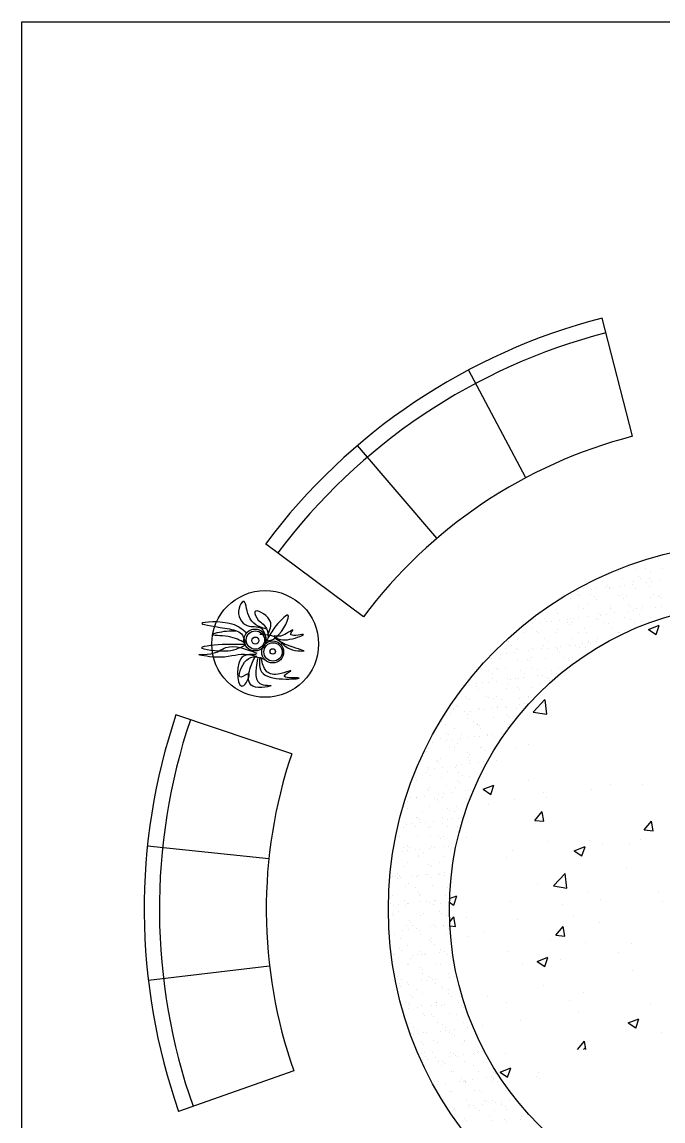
# Model space of a CAD drawing. Header units: metres. Extents: x 3586 to 7307, y 3108 to 6437.
# Drawn here: x 4051.05 to 4051.398, y 3258.552 to 3259.15 of the extents above; entities that cross this region are included whole.
import ezdxf

# ---------------------------------------------------------------- set-up
doc = ezdxf.new("R2010")
doc.units = ezdxf.units.M
doc.layers.add('PLANTERS', color=3, linetype='Continuous')
doc.linetypes.add('ZIGZAG', pattern='A,0.00254,-5.08,[131,ltypeshp.shx,S=5.08,R=0,X=-5.08,Y=0],-10.16,[131,ltypeshp.shx,S=5.08,R=180,X=5.08,Y=0],-5.08', length=20.32254)

msp = doc.modelspace()

# ---------------------------------------------------------------- linework, layer by layer
for p, q in [((4051.04981, 3259.15026), (4053.22499, 3259.15026)), ((4051.04981, 3257.71703), (4051.04981, 3259.15026)), ((4051.3819, 3258.92489), (4051.36529, 3258.98919)), ((4051.32379, 3258.90233), (4051.29266, 3258.96099)), ((4051.27547, 3258.86941), (4051.23227, 3258.91984)), ((4051.23553, 3258.82672), (4051.18234, 3258.86647)), ((4051.19649, 3258.75226), (4051.13354, 3258.7734)), ((4051.18409, 3258.69513), (4051.11803, 3258.70199)), ((4051.18448, 3258.63667), (4051.11853, 3258.62891)), ((4051.19766, 3258.57971), (4051.135, 3258.55771))]:
    msp.add_line(p, q)
at = {"linetype": 'Continuous'}
for p, q in [((4051.39082, 3258.8584), (4051.39082, 3258.8584)), ((4051.39622, 3258.85859), (4051.39622, 3258.85859)), ((4051.37416, 3258.85139), (4051.37416, 3258.85139)), ((4051.37959, 3258.85374), (4051.37959, 3258.85374)), ((4051.38335, 3258.85267), (4051.38335, 3258.85267)), ((4051.38509, 3258.84869), (4051.38509, 3258.84869)), ((4051.38907, 3258.85291), (4051.38907, 3258.85291)), ((4051.3914, 3258.85142), (4051.3914, 3258.85142)), ((4051.3983, 3258.85321), (4051.3983, 3258.85321)), ((4051.36173, 3258.84701), (4051.36173, 3258.84701)), ((4051.36533, 3258.846), (4051.36533, 3258.846)), ((4051.367, 3258.84246), (4051.367, 3258.84246)), ((4051.36846, 3258.84383), (4051.36846, 3258.84383)), ((4051.36948, 3258.8429), (4051.36948, 3258.8429)), ((4051.37452, 3258.84345), (4051.37452, 3258.84345)), ((4051.37668, 3258.84755), (4051.37668, 3258.84755)), ((4051.3774, 3258.84383), (4051.3774, 3258.84383)), ((4051.3819, 3258.84442), (4051.3819, 3258.84442)), ((4051.38257, 3258.84603), (4051.38257, 3258.84603)), ((4051.38611, 3258.84775), (4051.38611, 3258.84775)), ((4051.38942, 3258.84541), (4051.38942, 3258.84541)), ((4051.39093, 3258.84334), (4051.39093, 3258.84334)), ((4051.39116, 3258.84773), (4051.39116, 3258.84773)), ((4051.3923, 3258.84579), (4051.3923, 3258.84579)), ((4051.39679, 3258.84638), (4051.39679, 3258.84638)), ((4051.34417, 3258.83747), (4051.34417, 3258.83747)), ((4051.34792, 3258.83641), (4051.34792, 3258.83641)), ((4051.35182, 3258.83897), (4051.35182, 3258.83897)), ((4051.3521, 3258.8405), (4051.3521, 3258.8405)), ((4051.35284, 3258.83804), (4051.35284, 3258.83804)), ((4051.35506, 3258.84189), (4051.35506, 3258.84189)), ((4051.35907, 3258.83898), (4051.35907, 3258.83898)), ((4051.35962, 3258.84149), (4051.35962, 3258.84149)), ((4051.3614, 3258.8375), (4051.3614, 3258.8375)), ((4051.3625, 3258.84187), (4051.3625, 3258.84187)), ((4051.36954, 3258.84207), (4051.36954, 3258.84207)), ((4051.37429, 3258.83849), (4051.37429, 3258.83849)), ((4051.3763, 3258.83902), (4051.3763, 3258.83902)), ((4051.37703, 3258.83688), (4051.37703, 3258.83688)), ((4051.37863, 3258.83753), (4051.37863, 3258.83753)), ((4051.3837, 3258.84201), (4051.3837, 3258.84201)), ((4051.39151, 3258.83707), (4051.39151, 3258.83707)), ((4051.39353, 3258.83905), (4051.39353, 3258.83905)), ((4051.39587, 3258.83756), (4051.39587, 3258.83756)), ((4051.39644, 3258.8383), (4051.39644, 3258.8383)), ((4051.39746, 3258.83736), (4051.39746, 3258.83736)), ((4051.34046, 3258.83069), (4051.34046, 3258.83069)), ((4051.35257, 3258.83211), (4051.35257, 3258.83211)), ((4051.35541, 3258.83123), (4051.35541, 3258.83123)), ((4051.35766, 3258.83363), (4051.35766, 3258.83363)), ((4051.36208, 3258.83635), (4051.36208, 3258.83635)), ((4051.3698, 3258.83215), (4051.3698, 3258.83215)), ((4051.36989, 3258.83141), (4051.36989, 3258.83141)), ((4051.3798, 3258.83344), (4051.3798, 3258.83344)), ((4051.38082, 3258.8325), (4051.38082, 3258.8325)), ((4051.38405, 3258.83134), (4051.38405, 3258.83134)), ((4051.387, 3258.83077), (4051.387, 3258.83077)), ((4051.38704, 3258.83218), (4051.38704, 3258.83218)), ((4051.39452, 3258.83176), (4051.39452, 3258.83176)), ((4051.3974, 3258.83213), (4051.3974, 3258.83213)), ((4051.32907, 3258.82506), (4051.32907, 3258.82506)), ((4051.33379, 3258.82557), (4051.33379, 3258.82557)), ((4051.34102, 3258.82877), (4051.34102, 3258.82877)), ((4051.34231, 3258.82488), (4051.34231, 3258.82488)), ((4051.3463, 3258.82509), (4051.3463, 3258.82509)), ((4051.34827, 3258.82575), (4051.34827, 3258.82575)), ((4051.34983, 3258.82587), (4051.34983, 3258.82587)), ((4051.35271, 3258.82625), (4051.35271, 3258.82625)), ((4051.35721, 3258.82684), (4051.35721, 3258.82684)), ((4051.36243, 3258.82568), (4051.36243, 3258.82568)), ((4051.36316, 3258.82858), (4051.36316, 3258.82858)), ((4051.36354, 3258.82513), (4051.36354, 3258.82513)), ((4051.36418, 3258.82765), (4051.36418, 3258.82765)), ((4051.36472, 3258.82783), (4051.36472, 3258.82783)), ((4051.3676, 3258.82821), (4051.3676, 3258.82821)), ((4051.3721, 3258.8288), (4051.3721, 3258.8288)), ((4051.37738, 3258.82622), (4051.37738, 3258.82622)), ((4051.37962, 3258.82979), (4051.37962, 3258.82979)), ((4051.38077, 3258.82516), (4051.38077, 3258.82516)), ((4051.3825, 3258.83017), (4051.3825, 3258.83017)), ((4051.38564, 3258.82809), (4051.38564, 3258.82809)), ((4051.39186, 3258.82641), (4051.39186, 3258.82641)), ((4051.32291, 3258.82233), (4051.32291, 3258.82233)), ((4051.32665, 3258.82009), (4051.32665, 3258.82009)), ((4051.32741, 3258.82292), (4051.32741, 3258.82292)), ((4051.32989, 3258.81887), (4051.32989, 3258.81887)), ((4051.3314, 3258.82358), (4051.3314, 3258.82358)), ((4051.33493, 3258.82391), (4051.33493, 3258.82391)), ((4051.33781, 3258.82429), (4051.33781, 3258.82429)), ((4051.34081, 3258.82002), (4051.34081, 3258.82002)), ((4051.34653, 3258.82372), (4051.34653, 3258.82372)), ((4051.34755, 3258.82279), (4051.34755, 3258.82279)), ((4051.34864, 3258.82361), (4051.34864, 3258.82361)), ((4051.35575, 3258.82056), (4051.35575, 3258.82056)), ((4051.36587, 3258.82364), (4051.36587, 3258.82364)), ((4051.369, 3258.82323), (4051.369, 3258.82323)), ((4051.37024, 3258.82075), (4051.37024, 3258.82075)), ((4051.3831, 3258.82367), (4051.3831, 3258.82367)), ((4051.3906, 3258.81988), (4051.39641, 3258.82211)), ((4051.3906, 3258.81988), (4051.39473, 3258.81709)), ((4051.39474, 3258.81705), (4051.39642, 3258.82207)), ((4051.31326, 3258.81401), (4051.31326, 3258.81401)), ((4051.31428, 3258.81307), (4051.31428, 3258.81307)), ((4051.31919, 3258.81436), (4051.31919, 3258.81436)), ((4051.32257, 3258.81819), (4051.32257, 3258.81819)), ((4051.33091, 3258.81793), (4051.33091, 3258.81793)), ((4051.33413, 3258.8149), (4051.33413, 3258.8149)), ((4051.33573, 3258.81352), (4051.33573, 3258.81352)), ((4051.3398, 3258.81822), (4051.3398, 3258.81822)), ((4051.34862, 3258.81509), (4051.34862, 3258.81509)), ((4051.35236, 3258.81838), (4051.35236, 3258.81838)), ((4051.35704, 3258.81826), (4051.35704, 3258.81826)), ((4051.35781, 3258.81259), (4051.35781, 3258.81259)), ((4051.35787, 3258.81333), (4051.35787, 3258.81333)), ((4051.36231, 3258.81319), (4051.36231, 3258.81319)), ((4051.36278, 3258.81502), (4051.36278, 3258.81502)), ((4051.36983, 3258.81418), (4051.36983, 3258.81418)), ((4051.37427, 3258.81829), (4051.37427, 3258.81829)), ((4051.37451, 3258.81819), (4051.37451, 3258.81819)), ((4051.37553, 3258.81725), (4051.37553, 3258.81725)), ((4051.31251, 3258.80924), (4051.31251, 3258.80924)), ((4051.31312, 3258.80671), (4051.31312, 3258.80671)), ((4051.3163, 3258.81117), (4051.3163, 3258.81117)), ((4051.31762, 3258.8073), (4051.31762, 3258.8073)), ((4051.31864, 3258.80969), (4051.31864, 3258.80969)), ((4051.31909, 3258.80866), (4051.31909, 3258.80866)), ((4051.32514, 3258.80829), (4051.32514, 3258.80829)), ((4051.327, 3258.80943), (4051.327, 3258.80943)), ((4051.32802, 3258.80867), (4051.32802, 3258.80867)), ((4051.33252, 3258.80926), (4051.33252, 3258.80926)), ((4051.33354, 3258.81121), (4051.33354, 3258.81121)), ((4051.33587, 3258.80972), (4051.33587, 3258.80972)), ((4051.34003, 3258.81025), (4051.34003, 3258.81025)), ((4051.34116, 3258.80936), (4051.34116, 3258.80936)), ((4051.34123, 3258.80847), (4051.34123, 3258.80847)), ((4051.34225, 3258.80754), (4051.34225, 3258.80754)), ((4051.34291, 3258.81063), (4051.34291, 3258.81063)), ((4051.34741, 3258.81122), (4051.34741, 3258.81122)), ((4051.35077, 3258.81124), (4051.35077, 3258.81124)), ((4051.35311, 3258.80975), (4051.35311, 3258.80975)), ((4051.35493, 3258.81221), (4051.35493, 3258.81221)), ((4051.3561, 3258.8099), (4051.3561, 3258.8099)), ((4051.35889, 3258.8124), (4051.35889, 3258.8124)), ((4051.30538, 3258.80377), (4051.30538, 3258.80377)), ((4051.3098, 3258.8043), (4051.3098, 3258.8043)), ((4051.31024, 3258.80633), (4051.31024, 3258.80633)), ((4051.31954, 3258.8037), (4051.31954, 3258.8037)), ((4051.3246, 3258.80362), (4051.3246, 3258.80362)), ((4051.32562, 3258.80268), (4051.32562, 3258.80268)), ((4051.32704, 3258.80434), (4051.32704, 3258.80434)), ((4051.33448, 3258.80424), (4051.33448, 3258.80424)), ((4051.34427, 3258.80437), (4051.34427, 3258.80437)), ((4051.34707, 3258.80313), (4051.34707, 3258.80313)), ((4051.34897, 3258.80442), (4051.34897, 3258.80442)), ((4051.29791, 3258.79804), (4051.29791, 3258.79804)), ((4051.30354, 3258.79728), (4051.30354, 3258.79728)), ((4051.30587, 3258.7958), (4051.30587, 3258.7958)), ((4051.30796, 3258.79876), (4051.30796, 3258.79876)), ((4051.30898, 3258.79782), (4051.30898, 3258.79782)), ((4051.31286, 3258.79858), (4051.31286, 3258.79858)), ((4051.32077, 3258.79732), (4051.32077, 3258.79732)), ((4051.32311, 3258.79583), (4051.32311, 3258.79583)), ((4051.32735, 3258.79876), (4051.32735, 3258.79876)), ((4051.33024, 3258.79464), (4051.33024, 3258.79464)), ((4051.33043, 3258.79827), (4051.33043, 3258.79827)), ((4051.33312, 3258.79501), (4051.33312, 3258.79501)), ((4051.33762, 3258.79561), (4051.33762, 3258.79561)), ((4051.33801, 3258.79735), (4051.33801, 3258.79735)), ((4051.34034, 3258.79586), (4051.34034, 3258.79586)), ((4051.3415, 3258.7987), (4051.3415, 3258.7987)), ((4051.29293, 3258.78972), (4051.29293, 3258.78972)), ((4051.29704, 3258.79041), (4051.29704, 3258.79041)), ((4051.30045, 3258.79071), (4051.30045, 3258.79071)), ((4051.30333, 3258.79109), (4051.30333, 3258.79109)), ((4051.30573, 3258.79311), (4051.30573, 3258.79311)), ((4051.30783, 3258.79168), (4051.30783, 3258.79168)), ((4051.3138, 3258.79341), (4051.3138, 3258.79341)), ((4051.31427, 3258.79045), (4051.31427, 3258.79045)), ((4051.31534, 3258.79267), (4051.31534, 3258.79267)), ((4051.31822, 3258.79305), (4051.31822, 3258.79305)), ((4051.31988, 3258.79304), (4051.31988, 3258.79304)), ((4051.32272, 3258.79365), (4051.32272, 3258.79365)), ((4051.33151, 3258.79048), (4051.33151, 3258.79048)), ((4051.33483, 3258.79358), (4051.33483, 3258.79358)), ((4051.33594, 3258.79322), (4051.33594, 3258.79322)), ((4051.33696, 3258.79229), (4051.33696, 3258.79229)), ((4051.29077, 3258.7834), (4051.29077, 3258.7834)), ((4051.29716, 3258.78855), (4051.29716, 3258.78855)), ((4051.29826, 3258.78738), (4051.29826, 3258.78738)), ((4051.30267, 3258.78351), (4051.30267, 3258.78351)), ((4051.30801, 3258.78343), (4051.30801, 3258.78343)), ((4051.31321, 3258.78792), (4051.31321, 3258.78792)), ((4051.3193, 3258.78836), (4051.3193, 3258.78836)), ((4051.32032, 3258.78743), (4051.32032, 3258.78743)), ((4051.32514, 3258.78302), (4051.32514, 3258.78302)), ((4051.32524, 3258.78346), (4051.32524, 3258.78346)), ((4051.3277, 3258.7881), (4051.3277, 3258.7881)), ((4051.28446, 3258.77678), (4051.28446, 3258.77678)), ((4051.28603, 3258.77865), (4051.28603, 3258.77865)), ((4051.28705, 3258.77772), (4051.28705, 3258.77772)), ((4051.29159, 3258.78226), (4051.29159, 3258.78226)), ((4051.29311, 3258.78191), (4051.29311, 3258.78191)), ((4051.29861, 3258.77671), (4051.29861, 3258.77671)), ((4051.30369, 3258.78257), (4051.30369, 3258.78257)), ((4051.30555, 3258.77706), (4051.30555, 3258.77706)), ((4051.30608, 3258.78244), (4051.30608, 3258.78244)), ((4051.30843, 3258.77744), (4051.30843, 3258.77744)), ((4051.3085, 3258.77816), (4051.3085, 3258.77816)), ((4051.31034, 3258.78194), (4051.31034, 3258.78194)), ((4051.31293, 3258.77803), (4051.31293, 3258.77803)), ((4051.31356, 3258.77725), (4051.31356, 3258.77725)), ((4051.32023, 3258.78237), (4051.32023, 3258.78237)), ((4051.32045, 3258.77902), (4051.32045, 3258.77902)), ((4051.32333, 3258.7794), (4051.32333, 3258.7794)), ((4051.32758, 3258.78197), (4051.32758, 3258.78197)), ((4051.32779, 3258.77491), (4051.33426, 3258.78164)), ((4051.33518, 3258.77372), (4051.33427, 3258.78161)), ((4051.28313, 3258.77411), (4051.28313, 3258.77411)), ((4051.28427, 3258.77653), (4051.28427, 3258.77653)), ((4051.29065, 3258.77509), (4051.29065, 3258.77509)), ((4051.29187, 3258.7733), (4051.29187, 3258.7733)), ((4051.29194, 3258.77159), (4051.29194, 3258.77159)), ((4051.29353, 3258.77547), (4051.29353, 3258.77547)), ((4051.29803, 3258.77607), (4051.29803, 3258.77607)), ((4051.30151, 3258.77656), (4051.30151, 3258.77656)), ((4051.30642, 3258.77178), (4051.30642, 3258.77178)), ((4051.31401, 3258.77311), (4051.31401, 3258.77311)), ((4051.31503, 3258.77218), (4051.31503, 3258.77218)), ((4051.31874, 3258.77659), (4051.31874, 3258.77659)), ((4051.32779, 3258.77491), (4051.33517, 3258.77376)), ((4051.27801, 3258.76951), (4051.27801, 3258.76951)), ((4051.28034, 3258.76802), (4051.28034, 3258.76802)), ((4051.2848, 3258.76612), (4051.2848, 3258.76612)), ((4051.29524, 3258.76954), (4051.29524, 3258.76954)), ((4051.29738, 3258.76826), (4051.29738, 3258.76826)), ((4051.29758, 3258.76805), (4051.29758, 3258.76805)), ((4051.2984, 3258.76732), (4051.2984, 3258.76732)), ((4051.29896, 3258.76605), (4051.29896, 3258.76605)), ((4051.31248, 3258.76957), (4051.31248, 3258.76957)), ((4051.31391, 3258.76659), (4051.31391, 3258.76659)), ((4051.31481, 3258.76808), (4051.31481, 3258.76808)), ((4051.27734, 3258.76039), (4051.27734, 3258.76039)), ((4051.28074, 3258.7634), (4051.28074, 3258.7634)), ((4051.28086, 3258.75948), (4051.28086, 3258.75948)), ((4051.28176, 3258.76246), (4051.28176, 3258.76246)), ((4051.28374, 3258.75986), (4051.28374, 3258.75986)), ((4051.28824, 3258.76045), (4051.28824, 3258.76045)), ((4051.28874, 3258.76267), (4051.28874, 3258.76267)), ((4051.29229, 3258.76093), (4051.29229, 3258.76093)), ((4051.29575, 3258.76144), (4051.29575, 3258.76144)), ((4051.29863, 3258.76182), (4051.29863, 3258.76182)), ((4051.30313, 3258.76241), (4051.30313, 3258.76241)), ((4051.30321, 3258.76291), (4051.30321, 3258.76291)), ((4051.30598, 3258.7627), (4051.30598, 3258.7627)), ((4051.30677, 3258.76112), (4051.30677, 3258.76112)), ((4051.31065, 3258.7634), (4051.31065, 3258.7634)), ((4051.26994, 3258.7532), (4051.26994, 3258.7532)), ((4051.27067, 3258.75527), (4051.27067, 3258.75527)), ((4051.27334, 3258.75849), (4051.27334, 3258.75849)), ((4051.28248, 3258.75565), (4051.28248, 3258.75565)), ((4051.28481, 3258.75416), (4051.28481, 3258.75416)), ((4051.28515, 3258.75546), (4051.28515, 3258.75546)), ((4051.28657, 3258.75805), (4051.28657, 3258.75805)), ((4051.29208, 3258.75301), (4051.29208, 3258.75301)), ((4051.29931, 3258.75539), (4051.29931, 3258.75539)), ((4051.29971, 3258.75568), (4051.29971, 3258.75568)), ((4051.30205, 3258.75419), (4051.30205, 3258.75419)), ((4051.30872, 3258.75786), (4051.30872, 3258.75786)), ((4051.31859, 3258.75497), (4051.31859, 3258.75497)), ((4051.32546, 3258.75724), (4051.32546, 3258.75724)), ((4051.27545, 3258.74815), (4051.27545, 3258.74815)), ((4051.27598, 3258.74878), (4051.27598, 3258.74878)), ((4051.27647, 3258.74721), (4051.27647, 3258.74721)), ((4051.27769, 3258.74973), (4051.27769, 3258.74973)), ((4051.29264, 3258.75027), (4051.29264, 3258.75027)), ((4051.2931, 3258.75207), (4051.2931, 3258.75207)), ((4051.29321, 3258.74881), (4051.29321, 3258.74881)), ((4051.29334, 3258.74679), (4051.29334, 3258.74679)), ((4051.29792, 3258.74766), (4051.29792, 3258.74766)), ((4051.30086, 3258.74778), (4051.30086, 3258.74778)), ((4051.3079, 3258.74866), (4051.3079, 3258.74866)), ((4051.26971, 3258.74176), (4051.26971, 3258.74176)), ((4051.27101, 3258.74461), (4051.27101, 3258.74461)), ((4051.27106, 3258.74386), (4051.27106, 3258.74386)), ((4051.27394, 3258.74424), (4051.27394, 3258.74424)), ((4051.27844, 3258.74483), (4051.27844, 3258.74483)), ((4051.28128, 3258.7428), (4051.28128, 3258.7428)), ((4051.2855, 3258.74479), (4051.2855, 3258.74479)), ((4051.28596, 3258.74582), (4051.28596, 3258.74582)), ((4051.28695, 3258.74179), (4051.28695, 3258.74179)), ((4051.28884, 3258.7462), (4051.28884, 3258.7462)), ((4051.29966, 3258.74472), (4051.29966, 3258.74472)), ((4051.26322, 3258.73489), (4051.26322, 3258.73489)), ((4051.26388, 3258.73913), (4051.26388, 3258.73913)), ((4051.26464, 3258.73794), (4051.26464, 3258.73794)), ((4051.27205, 3258.74027), (4051.27205, 3258.74027)), ((4051.27804, 3258.73907), (4051.27804, 3258.73907)), ((4051.28045, 3258.73492), (4051.28045, 3258.73492)), ((4051.28679, 3258.73775), (4051.28679, 3258.73775)), ((4051.28781, 3258.73682), (4051.28781, 3258.73682)), ((4051.28928, 3258.7403), (4051.28928, 3258.7403)), ((4051.29298, 3258.7396), (4051.29298, 3258.7396)), ((4051.30065, 3258.73291), (4051.30646, 3258.73514)), ((4051.30479, 3258.73008), (4051.30647, 3258.7351)), ((4051.32541, 3258.73751), (4051.32541, 3258.73751)), ((4051.36972, 3258.73564), (4051.36972, 3258.73564)), ((4051.38749, 3258.73554), (4051.38749, 3258.73554)), ((4051.26865, 3258.72921), (4051.26865, 3258.72921)), ((4051.27015, 3258.7329), (4051.27015, 3258.7329)), ((4051.27117, 3258.73196), (4051.27117, 3258.73196)), ((4051.27136, 3258.73394), (4051.27136, 3258.73394)), ((4051.27617, 3258.7302), (4051.27617, 3258.7302)), ((4051.27905, 3258.73058), (4051.27905, 3258.73058)), ((4051.28355, 3258.73117), (4051.28355, 3258.73117)), ((4051.28585, 3258.73413), (4051.28585, 3258.73413)), ((4051.29106, 3258.73216), (4051.29106, 3258.73216)), ((4051.29262, 3258.73241), (4051.29262, 3258.73241)), ((4051.29333, 3258.72894), (4051.29333, 3258.72894)), ((4051.29394, 3258.73254), (4051.29394, 3258.73254)), ((4051.30065, 3258.73291), (4051.30478, 3258.73012)), ((4051.33352, 3258.73123), (4051.33352, 3258.73123)), ((4051.35951, 3258.73265), (4051.35951, 3258.73265)), ((4051.25928, 3258.72638), (4051.25928, 3258.72638)), ((4051.26127, 3258.72824), (4051.26127, 3258.72824)), ((4051.26415, 3258.72862), (4051.26415, 3258.72862)), ((4051.26423, 3258.72847), (4051.26423, 3258.72847)), ((4051.27171, 3258.72328), (4051.27171, 3258.72328)), ((4051.27418, 3258.7279), (4051.27418, 3258.7279)), ((4051.27599, 3258.72755), (4051.27599, 3258.72755)), ((4051.27652, 3258.72641), (4051.27652, 3258.72641)), ((4051.27839, 3258.7284), (4051.27839, 3258.7284)), ((4051.2862, 3258.72347), (4051.2862, 3258.72347)), ((4051.29142, 3258.72793), (4051.29142, 3258.72793)), ((4051.30362, 3258.7245), (4051.30362, 3258.7245)), ((4051.31758, 3258.72734), (4051.31758, 3258.72734)), ((4051.33506, 3258.72864), (4051.33506, 3258.72864)), ((4051.25935, 3258.72269), (4051.25935, 3258.72269)), ((4051.26458, 3258.71781), (4051.26458, 3258.71781)), ((4051.26486, 3258.71765), (4051.26486, 3258.71765)), ((4051.26768, 3258.72103), (4051.26768, 3258.72103)), ((4051.27873, 3258.71774), (4051.27873, 3258.71774)), ((4051.28149, 3258.7225), (4051.28149, 3258.7225)), ((4051.28252, 3258.72157), (4051.28252, 3258.72157)), ((4051.28415, 3258.71692), (4051.28415, 3258.71692)), ((4051.28492, 3258.72106), (4051.28492, 3258.72106)), ((4051.28733, 3258.71716), (4051.28733, 3258.71716)), ((4051.28865, 3258.71752), (4051.28865, 3258.71752)), ((4051.32865, 3258.71596), (4051.33265, 3258.72073)), ((4051.33362, 3258.71548), (4051.33266, 3258.72069)), ((4051.25436, 3258.713), (4051.25436, 3258.713)), ((4051.25711, 3258.71208), (4051.25711, 3258.71208)), ((4051.25885, 3258.71359), (4051.25885, 3258.71359)), ((4051.26142, 3258.71401), (4051.26142, 3258.71401)), ((4051.26375, 3258.71252), (4051.26375, 3258.71252)), ((4051.26588, 3258.71671), (4051.26588, 3258.71671)), ((4051.26637, 3258.71458), (4051.26637, 3258.71458)), ((4051.26925, 3258.71496), (4051.26925, 3258.71496)), ((4051.27069, 3258.7123), (4051.27069, 3258.7123)), ((4051.27206, 3258.71262), (4051.27206, 3258.71262)), ((4051.27375, 3258.71555), (4051.27375, 3258.71555)), ((4051.27865, 3258.71404), (4051.27865, 3258.71404)), ((4051.28099, 3258.71256), (4051.28099, 3258.71256)), ((4051.28127, 3258.71654), (4051.28127, 3258.71654)), ((4051.28655, 3258.7128), (4051.28655, 3258.7128)), ((4051.32865, 3258.71596), (4051.33361, 3258.71552)), ((4051.38819, 3258.71075), (4051.39219, 3258.71552)), ((4051.39316, 3258.71027), (4051.3922, 3258.71548)), ((4051.25406, 3258.70744), (4051.25406, 3258.70744)), ((4051.25492, 3258.70714), (4051.25492, 3258.70714)), ((4051.26493, 3258.70714), (4051.26493, 3258.70714)), ((4051.27215, 3258.70717), (4051.27215, 3258.70717)), ((4051.2762, 3258.70725), (4051.2762, 3258.70725)), ((4051.27722, 3258.70632), (4051.27722, 3258.70632)), ((4051.27908, 3258.70708), (4051.27908, 3258.70708)), ((4051.29139, 3258.70646), (4051.29139, 3258.70646)), ((4051.3585, 3258.70502), (4051.3585, 3258.70502)), ((4051.38643, 3258.70554), (4051.38643, 3258.70554)), ((4051.38819, 3258.71075), (4051.39315, 3258.71031)), ((4051.25658, 3258.69897), (4051.25658, 3258.69897)), ((4051.25746, 3258.70142), (4051.25746, 3258.70142)), ((4051.25946, 3258.69934), (4051.25946, 3258.69934)), ((4051.25957, 3258.70239), (4051.25957, 3258.70239)), ((4051.26059, 3258.70146), (4051.26059, 3258.70146)), ((4051.26396, 3258.69994), (4051.26396, 3258.69994)), ((4051.26589, 3258.70015), (4051.26589, 3258.70015)), ((4051.27147, 3258.70093), (4051.27147, 3258.70093)), ((4051.27241, 3258.70195), (4051.27241, 3258.70195)), ((4051.27435, 3258.70131), (4051.27435, 3258.70131)), ((4051.27885, 3258.7019), (4051.27885, 3258.7019)), ((4051.28204, 3258.70191), (4051.28204, 3258.70191)), ((4051.28312, 3258.70018), (4051.28312, 3258.70018)), ((4051.31657, 3258.6997), (4051.31657, 3258.6997)), ((4051.3357, 3258.70459), (4051.3357, 3258.70459)), ((4051.3502, 3258.69948), (4051.35602, 3258.70172)), ((4051.3502, 3258.69948), (4051.35433, 3258.6967)), ((4051.35434, 3258.69666), (4051.35602, 3258.70167)), ((4051.36565, 3258.7028), (4051.36565, 3258.7028)), ((4051.38002, 3258.70272), (4051.38002, 3258.70272)), ((4051.25939, 3258.69328), (4051.25939, 3258.69328)), ((4051.26527, 3258.69648), (4051.26527, 3258.69648)), ((4051.2654, 3258.69705), (4051.2654, 3258.69705)), ((4051.26822, 3258.69867), (4051.26822, 3258.69867)), ((4051.27662, 3258.69331), (4051.27662, 3258.69331)), ((4051.27943, 3258.69641), (4051.27943, 3258.69641)), ((4051.31322, 3258.6959), (4051.31322, 3258.6959)), ((4051.25427, 3258.68714), (4051.25427, 3258.68714)), ((4051.25781, 3258.69075), (4051.25781, 3258.69075)), ((4051.27091, 3258.692), (4051.27091, 3258.692)), ((4051.27193, 3258.69107), (4051.27193, 3258.69107)), ((4051.27276, 3258.69129), (4051.27276, 3258.69129)), ((4051.27658, 3258.68727), (4051.27658, 3258.68727)), ((4051.27946, 3258.68765), (4051.27946, 3258.68765)), ((4051.3388, 3258.6803), (4051.34526, 3258.68704)), ((4051.34619, 3258.67912), (4051.34527, 3258.687)), ((4051.37851, 3258.69001), (4051.37851, 3258.69001)), ((4051.25114, 3258.68563), (4051.25114, 3258.68563)), ((4051.25312, 3258.68626), (4051.25312, 3258.68626)), ((4051.25416, 3258.68432), (4051.25416, 3258.68432)), ((4051.25529, 3258.68621), (4051.25529, 3258.68621)), ((4051.25546, 3258.68478), (4051.25546, 3258.68478)), ((4051.26011, 3258.6818), (4051.26011, 3258.6818)), ((4051.26168, 3258.68531), (4051.26168, 3258.68531)), ((4051.26456, 3258.68569), (4051.26456, 3258.68569)), ((4051.26562, 3258.68582), (4051.26562, 3258.68582)), ((4051.26906, 3258.68628), (4051.26906, 3258.68628)), ((4051.27036, 3258.6863), (4051.27036, 3258.6863)), ((4051.27269, 3258.68481), (4051.27269, 3258.68481)), ((4051.27674, 3258.68665), (4051.27674, 3258.68665)), ((4051.27978, 3258.68575), (4051.27978, 3258.68575)), ((4051.28225, 3258.68161), (4051.28225, 3258.68161)), ((4051.3301, 3258.6817), (4051.3301, 3258.6817)), ((4051.25816, 3258.68009), (4051.25816, 3258.68009)), ((4051.26386, 3258.67942), (4051.26386, 3258.67942)), ((4051.26561, 3258.67675), (4051.26561, 3258.67675)), ((4051.26597, 3258.67515), (4051.26597, 3258.67515)), ((4051.26663, 3258.67581), (4051.26663, 3258.67581)), ((4051.27311, 3258.68063), (4051.27311, 3258.68063)), ((4051.28013, 3258.67509), (4051.28013, 3258.67509)), ((4051.28109, 3258.67946), (4051.28109, 3258.67946)), ((4051.3388, 3258.6803), (4051.34618, 3258.67916)), ((4051.35749, 3258.67738), (4051.35749, 3258.67738)), ((4051.39603, 3258.67693), (4051.39603, 3258.67693)), ((4051.25, 3258.67096), (4051.25, 3258.67096)), ((4051.25149, 3258.67497), (4051.25149, 3258.67497)), ((4051.25189, 3258.66969), (4051.25189, 3258.66969)), ((4051.25477, 3258.67007), (4051.25477, 3258.67007)), ((4051.25759, 3258.67241), (4051.25759, 3258.67241)), ((4051.25851, 3258.66943), (4051.25851, 3258.66943)), ((4051.25927, 3258.67066), (4051.25927, 3258.67066)), ((4051.25993, 3258.67092), (4051.25993, 3258.67092)), ((4051.26678, 3258.67165), (4051.26678, 3258.67165)), ((4051.26966, 3258.67203), (4051.26966, 3258.67203)), ((4051.27145, 3258.6714), (4051.27145, 3258.6714)), ((4051.27346, 3258.66996), (4051.27346, 3258.66996)), ((4051.27416, 3258.67262), (4051.27416, 3258.67262)), ((4051.27483, 3258.67244), (4051.27483, 3258.67244)), ((4051.27716, 3258.67095), (4051.27716, 3258.67095)), ((4051.28168, 3258.67361), (4051.28168, 3258.67361)), ((4051.28232, 3258.67145), (4051.28458, 3258.66992)), ((4051.28238, 3258.67345), (4051.28627, 3258.67494)), ((4051.28459, 3258.66988), (4051.28628, 3258.6749)), ((4051.31556, 3258.67207), (4051.31556, 3258.67207)), ((4051.34381, 3258.67006), (4051.34381, 3258.67006)), ((4051.36459, 3258.67279), (4051.36459, 3258.67279)), ((4051.3984, 3258.67178), (4051.3984, 3258.67178)), ((4051.25109, 3258.66554), (4051.25109, 3258.66554)), ((4051.25183, 3258.66431), (4051.25183, 3258.66431)), ((4051.25481, 3258.66655), (4051.25481, 3258.66655)), ((4051.26632, 3258.66449), (4051.26632, 3258.66449)), ((4051.26833, 3258.66557), (4051.26833, 3258.66557)), ((4051.27696, 3258.66636), (4051.27696, 3258.66636)), ((4051.27798, 3258.66542), (4051.27798, 3258.66542)), ((4051.28048, 3258.66442), (4051.28048, 3258.66442)), ((4051.28242, 3258.66087), (4051.28462, 3258.6635)), ((4051.28559, 3258.65825), (4051.28463, 3258.66345)), ((4051.29138, 3258.66316), (4051.29138, 3258.66316)), ((4051.34999, 3258.66347), (4051.34999, 3258.66347)), ((4051.25886, 3258.65876), (4051.25886, 3258.65876)), ((4051.26032, 3258.6615), (4051.26032, 3258.6615)), ((4051.26134, 3258.66056), (4051.26134, 3258.66056)), ((4051.26206, 3258.65855), (4051.26206, 3258.65855)), ((4051.2644, 3258.65706), (4051.2644, 3258.65706)), ((4051.27188, 3258.65799), (4051.27188, 3258.65799)), ((4051.2738, 3258.6593), (4051.2738, 3258.6593)), ((4051.27477, 3258.65837), (4051.27477, 3258.65837)), ((4051.27926, 3258.65897), (4051.27926, 3258.65897)), ((4051.2793, 3258.65858), (4051.2793, 3258.65858)), ((4051.28163, 3258.65709), (4051.28163, 3258.65709)), ((4051.28253, 3258.65856), (4051.28558, 3258.65829)), ((4051.31954, 3258.66217), (4051.31954, 3258.66217)), ((4051.34016, 3258.65352), (4051.34417, 3258.65829)), ((4051.34513, 3258.65304), (4051.34417, 3258.65824)), ((4051.36385, 3258.6603), (4051.36385, 3258.6603)), ((4051.25218, 3258.65364), (4051.25218, 3258.65364)), ((4051.25556, 3258.65168), (4051.25556, 3258.65168)), ((4051.25699, 3258.65603), (4051.25699, 3258.65603)), ((4051.25987, 3258.65641), (4051.25987, 3258.65641)), ((4051.26437, 3258.657), (4051.26437, 3258.657)), ((4051.26616, 3258.65615), (4051.26616, 3258.65615)), ((4051.26667, 3258.65383), (4051.26667, 3258.65383)), ((4051.27166, 3258.6511), (4051.27166, 3258.6511)), ((4051.2728, 3258.65171), (4051.2728, 3258.65171)), ((4051.28083, 3258.65376), (4051.28083, 3258.65376)), ((4051.29273, 3258.6529), (4051.29273, 3258.6529)), ((4051.30158, 3258.65516), (4051.30158, 3258.65516)), ((4051.34016, 3258.65352), (4051.34512, 3258.65308)), ((4051.25503, 3258.64625), (4051.25503, 3258.64625)), ((4051.25605, 3258.64531), (4051.25605, 3258.64531)), ((4051.25921, 3258.6481), (4051.25921, 3258.6481)), ((4051.27268, 3258.65017), (4051.27268, 3258.65017)), ((4051.27415, 3258.64864), (4051.27415, 3258.64864)), ((4051.2775, 3258.64576), (4051.2775, 3258.64576)), ((4051.33704, 3258.65102), (4051.33704, 3258.65102)), ((4051.35648, 3258.64975), (4051.35648, 3258.64975)), ((4051.38135, 3258.64915), (4051.38135, 3258.64915)), ((4051.25163, 3258.64317), (4051.25163, 3258.64317)), ((4051.25253, 3258.64298), (4051.25253, 3258.64298)), ((4051.25457, 3258.64139), (4051.25457, 3258.64139)), ((4051.26086, 3258.6409), (4051.26086, 3258.6409)), ((4051.26209, 3258.64238), (4051.26209, 3258.64238)), ((4051.26497, 3258.64276), (4051.26497, 3258.64276)), ((4051.26653, 3258.64469), (4051.26653, 3258.64469)), ((4051.26702, 3258.64316), (4051.26702, 3258.64316)), ((4051.26887, 3258.6432), (4051.26887, 3258.6432)), ((4051.26947, 3258.64335), (4051.26947, 3258.64335)), ((4051.27699, 3258.64434), (4051.27699, 3258.64434)), ((4051.27987, 3258.64472), (4051.27987, 3258.64472)), ((4051.28117, 3258.6431), (4051.28117, 3258.6431)), ((4051.28301, 3258.64071), (4051.28301, 3258.64071)), ((4051.28377, 3258.64472), (4051.28377, 3258.64472)), ((4051.28403, 3258.63978), (4051.28403, 3258.63978)), ((4051.31455, 3258.64443), (4051.31455, 3258.64443)), ((4051.33, 3258.63929), (4051.33582, 3258.64152)), ((4051.33, 3258.63929), (4051.33413, 3258.6365)), ((4051.33414, 3258.63646), (4051.33583, 3258.64148)), ((4051.34275, 3258.64005), (4051.34275, 3258.64005)), ((4051.37419, 3258.64419), (4051.37419, 3258.64419)), ((4051.25955, 3258.63744), (4051.25955, 3258.63744)), ((4051.26003, 3258.63782), (4051.26003, 3258.63782)), ((4051.26637, 3258.63585), (4051.26637, 3258.63585)), ((4051.26739, 3258.63492), (4051.26739, 3258.63492)), ((4051.2745, 3258.63797), (4051.2745, 3258.63797)), ((4051.27727, 3258.63785), (4051.27727, 3258.63785)), ((4051.32197, 3258.63732), (4051.32197, 3258.63732)), ((4051.38169, 3258.63442), (4051.38169, 3258.63442)), ((4051.25288, 3258.63232), (4051.25288, 3258.63232)), ((4051.25377, 3258.6308), (4051.25377, 3258.6308)), ((4051.2561, 3258.62931), (4051.2561, 3258.62931)), ((4051.25968, 3258.62773), (4051.25968, 3258.62773)), ((4051.26719, 3258.62872), (4051.26719, 3258.62872)), ((4051.26737, 3258.6325), (4051.26737, 3258.6325)), ((4051.27007, 3258.6291), (4051.27007, 3258.6291)), ((4051.271, 3258.63083), (4051.271, 3258.63083)), ((4051.27221, 3258.63051), (4051.27221, 3258.63051)), ((4051.27334, 3258.62934), (4051.27334, 3258.62934)), ((4051.27457, 3258.62969), (4051.27457, 3258.62969)), ((4051.27485, 3258.62731), (4051.27485, 3258.62731)), ((4051.28152, 3258.63243), (4051.28152, 3258.63243)), ((4051.28209, 3258.63068), (4051.28209, 3258.63068)), ((4051.28497, 3258.63106), (4051.28497, 3258.63106)), ((4051.25518, 3258.62714), (4051.25518, 3258.62714)), ((4051.25557, 3258.62565), (4051.25557, 3258.62565)), ((4051.2599, 3258.62677), (4051.2599, 3258.62677)), ((4051.2645, 3258.62396), (4051.2645, 3258.62396)), ((4051.26772, 3258.62184), (4051.26772, 3258.62184)), ((4051.27771, 3258.62546), (4051.27771, 3258.62546)), ((4051.27873, 3258.62452), (4051.27873, 3258.62452)), ((4051.28174, 3258.62399), (4051.28174, 3258.62399)), ((4051.28187, 3258.62177), (4051.28187, 3258.62177)), ((4051.33328, 3258.62611), (4051.33328, 3258.62611)), ((4051.35547, 3258.62211), (4051.35547, 3258.62211)), ((4051.25824, 3258.61694), (4051.25824, 3258.61694)), ((4051.26025, 3258.61611), (4051.26025, 3258.61611)), ((4051.26057, 3258.61546), (4051.26057, 3258.61546)), ((4051.26108, 3258.6206), (4051.26108, 3258.6206)), ((4051.2621, 3258.61967), (4051.2621, 3258.61967)), ((4051.26691, 3258.61526), (4051.26691, 3258.61526)), ((4051.27518, 3258.61544), (4051.27518, 3258.61544)), ((4051.2752, 3258.61665), (4051.2752, 3258.61665)), ((4051.27547, 3258.61697), (4051.27547, 3258.61697)), ((4051.27781, 3258.61549), (4051.27781, 3258.61549)), ((4051.27968, 3258.61603), (4051.27968, 3258.61603)), ((4051.28355, 3258.62011), (4051.28355, 3258.62011)), ((4051.28719, 3258.61702), (4051.28719, 3258.61702)), ((4051.28968, 3258.61683), (4051.28968, 3258.61683)), ((4051.29007, 3258.6174), (4051.29007, 3258.6174)), ((4051.30302, 3258.61998), (4051.30302, 3258.61998)), ((4051.31354, 3258.6168), (4051.31354, 3258.6168)), ((4051.34734, 3258.61811), (4051.34734, 3258.61811)), ((4051.39165, 3258.61623), (4051.39165, 3258.61623)), ((4051.2574, 3258.6131), (4051.2574, 3258.6131)), ((4051.26028, 3258.61348), (4051.26028, 3258.61348)), ((4051.26478, 3258.61407), (4051.26478, 3258.61407)), ((4051.26806, 3258.61117), (4051.26806, 3258.61117)), ((4051.26897, 3258.6101), (4051.26897, 3258.6101)), ((4051.2723, 3258.61506), (4051.2723, 3258.61506)), ((4051.27242, 3258.61021), (4051.27242, 3258.61021)), ((4051.27344, 3258.60927), (4051.27344, 3258.60927)), ((4051.28222, 3258.61111), (4051.28222, 3258.61111)), ((4051.28621, 3258.61013), (4051.28621, 3258.61013)), ((4051.28906, 3258.61507), (4051.28906, 3258.61507)), ((4051.29008, 3258.61413), (4051.29008, 3258.61413)), ((4051.35235, 3258.61145), (4051.35235, 3258.61145)), ((4051.2606, 3258.60545), (4051.2606, 3258.60545)), ((4051.27555, 3258.60598), (4051.27555, 3258.60598)), ((4051.27826, 3258.60486), (4051.27826, 3258.60486)), ((4051.29003, 3258.60617), (4051.29003, 3258.60617)), ((4051.29229, 3258.60337), (4051.29229, 3258.60337)), ((4051.30013, 3258.60458), (4051.30013, 3258.60458)), ((4051.32092, 3258.60731), (4051.32092, 3258.60731)), ((4051.37956, 3258.60587), (4051.38537, 3258.6081)), ((4051.37956, 3258.60587), (4051.38368, 3258.60308)), ((4051.38369, 3258.60304), (4051.38538, 3258.60805)), ((4051.26162, 3258.6), (4051.26162, 3258.6)), ((4051.2625, 3258.59944), (4051.2625, 3258.59944)), ((4051.26271, 3258.60308), (4051.26271, 3258.60308)), ((4051.26504, 3258.6016), (4051.26504, 3258.6016)), ((4051.26538, 3258.59982), (4051.26538, 3258.59982)), ((4051.26841, 3258.60051), (4051.26841, 3258.60051)), ((4051.26988, 3258.60042), (4051.26988, 3258.60042)), ((4051.2774, 3258.60141), (4051.2774, 3258.60141)), ((4051.27994, 3258.60312), (4051.27994, 3258.60312)), ((4051.28028, 3258.60178), (4051.28028, 3258.60178)), ((4051.28228, 3258.60163), (4051.28228, 3258.60163)), ((4051.28257, 3258.60044), (4051.28257, 3258.60044)), ((4051.28376, 3258.59981), (4051.28376, 3258.59981)), ((4051.28478, 3258.60238), (4051.28478, 3258.60238)), ((4051.28478, 3258.59888), (4051.28478, 3258.59888)), ((4051.39758, 3258.6007), (4051.39758, 3258.6007)), ((4051.26713, 3258.59496), (4051.26713, 3258.59496)), ((4051.26815, 3258.59402), (4051.26815, 3258.59402)), ((4051.27344, 3258.59625), (4051.27344, 3258.59625)), ((4051.2759, 3258.59532), (4051.2759, 3258.59532)), ((4051.2896, 3258.59447), (4051.2896, 3258.59447)), ((4051.29038, 3258.59551), (4051.29038, 3258.59551)), ((4051.29068, 3258.59628), (4051.29068, 3258.59628)), ((4051.35193, 3258.59138), (4051.35568, 3258.59585)), ((4051.35446, 3258.59448), (4051.35446, 3258.59448)), ((4051.35525, 3258.59138), (4051.35627, 3258.59244)), ((4051.35651, 3258.59138), (4051.35569, 3258.5958)), ((4051.3564, 3258.59138), (4051.35628, 3258.5924)), ((4051.26718, 3258.58923), (4051.26718, 3258.58923)), ((4051.2676, 3258.58579), (4051.2676, 3258.58579)), ((4051.26876, 3258.58985), (4051.26876, 3258.58985)), ((4051.26951, 3258.58774), (4051.26951, 3258.58774)), ((4051.27048, 3258.58617), (4051.27048, 3258.58617)), ((4051.27296, 3258.58961), (4051.27296, 3258.58961)), ((4051.27498, 3258.58676), (4051.27498, 3258.58676)), ((4051.2825, 3258.58775), (4051.2825, 3258.58775)), ((4051.28292, 3258.58978), (4051.28292, 3258.58978)), ((4051.28441, 3258.58926), (4051.28441, 3258.58926)), ((4051.28538, 3258.58813), (4051.28538, 3258.58813)), ((4051.28674, 3258.58777), (4051.28674, 3258.58777)), ((4051.28988, 3258.58872), (4051.28988, 3258.58872)), ((4051.29511, 3258.58942), (4051.29511, 3258.58942)), ((4051.29613, 3258.58849), (4051.29613, 3258.58849)), ((4051.2974, 3258.58971), (4051.2974, 3258.58971)), ((4051.29786, 3258.59032), (4051.29786, 3258.59032)), ((4051.30028, 3258.59009), (4051.30028, 3258.59009)), ((4051.30165, 3258.58929), (4051.30165, 3258.58929)), ((4051.31253, 3258.58917), (4051.31253, 3258.58917)), ((4051.27624, 3258.58466), (4051.27624, 3258.58466)), ((4051.27791, 3258.58239), (4051.27791, 3258.58239)), ((4051.27847, 3258.58456), (4051.27847, 3258.58456)), ((4051.27949, 3258.58363), (4051.27949, 3258.58363)), ((4051.29073, 3258.58484), (4051.29073, 3258.58484)), ((4051.29515, 3258.58242), (4051.29515, 3258.58242)), ((4051.29821, 3258.57965), (4051.29821, 3258.57965)), ((4051.30094, 3258.58407), (4051.30094, 3258.58407)), ((4051.30981, 3258.57909), (4051.31562, 3258.58132)), ((4051.31395, 3258.57626), (4051.31563, 3258.58128)), ((4051.27398, 3258.57388), (4051.27398, 3258.57388)), ((4051.27659, 3258.57399), (4051.27659, 3258.57399)), ((4051.28327, 3258.57912), (4051.28327, 3258.57912)), ((4051.2843, 3258.57922), (4051.2843, 3258.57922)), ((4051.2876, 3258.57409), (4051.2876, 3258.57409)), ((4051.28888, 3258.5754), (4051.28888, 3258.5754)), ((4051.28981, 3258.57417), (4051.28981, 3258.57417)), ((4051.29048, 3258.57447), (4051.29048, 3258.57447)), ((4051.29108, 3258.57418), (4051.29108, 3258.57418)), ((4051.29121, 3258.57391), (4051.29121, 3258.57391)), ((4051.29498, 3258.57506), (4051.29498, 3258.57506)), ((4051.3025, 3258.57605), (4051.3025, 3258.57605)), ((4051.30524, 3258.57411), (4051.30524, 3258.57411)), ((4051.30538, 3258.57643), (4051.30538, 3258.57643)), ((4051.30611, 3258.57543), (4051.30611, 3258.57543)), ((4051.30645, 3258.57903), (4051.30645, 3258.57903)), ((4051.30747, 3258.57809), (4051.30747, 3258.57809)), ((4051.30845, 3258.57394), (4051.30845, 3258.57394)), ((4051.30981, 3258.57909), (4051.31394, 3258.57631)), ((4051.32985, 3258.57658), (4051.32985, 3258.57658)), ((4051.33052, 3258.57871), (4051.33052, 3258.57871)), ((4051.33117, 3258.57569), (4051.33117, 3258.57569)), ((4051.27559, 3258.57251), (4051.27559, 3258.57251)), ((4051.28009, 3258.5731), (4051.28009, 3258.5731)), ((4051.28238, 3258.56853), (4051.28238, 3258.56853)), ((4051.28361, 3258.56845), (4051.28361, 3258.56845)), ((4051.29083, 3258.57324), (4051.29083, 3258.57324)), ((4051.29565, 3258.56882), (4051.29565, 3258.56882)), ((4051.29856, 3258.56899), (4051.29856, 3258.56899)), ((4051.29962, 3258.56856), (4051.29962, 3258.56856)), ((4051.31305, 3258.56918), (4051.31305, 3258.56918)), ((4051.27901, 3258.56397), (4051.27901, 3258.56397)), ((4051.29143, 3258.56352), (4051.29143, 3258.56352)), ((4051.29335, 3258.56154), (4051.29335, 3258.56154)), ((4051.30009, 3258.56141), (4051.30009, 3258.56141)), ((4051.30116, 3258.56378), (4051.30116, 3258.56378)), ((4051.30218, 3258.56284), (4051.30218, 3258.56284)), ((4051.30558, 3258.56345), (4051.30558, 3258.56345)), ((4051.3076, 3258.5624), (4051.3076, 3258.5624)), ((4051.31048, 3258.56277), (4051.31048, 3258.56277)), ((4051.31058, 3258.56157), (4051.31058, 3258.56157)), ((4051.31498, 3258.56337), (4051.31498, 3258.56337)), ((4051.28396, 3258.55779), (4051.28396, 3258.55779)), ((4051.28452, 3258.55892), (4051.28452, 3258.55892)), ((4051.28519, 3258.55944), (4051.28519, 3258.55944)), ((4051.28554, 3258.55798), (4051.28554, 3258.55798)), ((4051.29271, 3258.56043), (4051.29271, 3258.56043)), ((4051.29559, 3258.56081), (4051.29559, 3258.56081)), ((4051.29568, 3258.56005), (4051.29568, 3258.56005)), ((4051.29891, 3258.55833), (4051.29891, 3258.55833)), ((4051.30699, 3258.55843), (4051.30699, 3258.55843)), ((4051.31292, 3258.56009), (4051.31292, 3258.56009)), ((4051.3134, 3258.55851), (4051.3134, 3258.55851)), ((4051.28685, 3258.55467), (4051.28685, 3258.55467)), ((4051.29035, 3258.55357), (4051.29035, 3258.55357)), ((4051.29178, 3258.55285), (4051.29178, 3258.55285)), ((4051.30409, 3258.5547), (4051.30409, 3258.5547)), ((4051.30593, 3258.55279), (4051.30593, 3258.55279)), ((4051.3125, 3258.55338), (4051.3125, 3258.55338)), ((4051.31352, 3258.55245), (4051.31352, 3258.55245)), ((4051.32088, 3258.55332), (4051.32088, 3258.55332)), ((4051.32132, 3258.55473), (4051.32132, 3258.55473))]:
    msp.add_line(p, q, dxfattribs=at)
for centre, radius in [((4051.44831, 3258.66768), 0.19923), ((4051.18207, 3258.81195), 0.02903), ((4051.44831, 3258.66768), 0.16602)]:
    msp.add_circle(centre, radius)
for radius, start, end in [(0.33205, 104.47751, 143.22444), (0.32375, 104.47751, 143.22444), (0.26564, 104.47751, 143.22444), (0.33205, 161.43439, 199.34127), (0.32375, 161.43439, 199.34127), (0.26564, 161.43439, 199.34127)]:
    msp.add_arc((4051.44831, 3258.66768), radius, start, end)
at = {"layer": 'PLANTERS', "color": 32, "linetype": 'ZIGZAG', "ltscale": 0.05}
for centre, radius in [((4051.17651, 3258.81408), 0.00596), ((4051.17675, 3258.81408), 0.00499), ((4051.18614, 3258.8076), 0.00596), ((4051.18637, 3258.8076), 0.00499)]:
    msp.add_circle(centre, radius, dxfattribs=at)
at = {"layer": 'PLANTERS', "color": 32, "linetype": 'ZIGZAG', "ltscale": 0.025}
for centre, radius in [((4051.17674, 3258.8138), 0.0019), ((4051.18618, 3258.80786), 0.00148)]:
    msp.add_circle(centre, radius, dxfattribs=at)
at = {"layer": 'PLANTERS', "color": 74}
for points in [[(4051.18246, 3258.82008), (4051.1731, 3258.8272), (4051.17011, 3258.83508), (4051.16786, 3258.83133), (4051.17235, 3258.82195), (4051.17984, 3258.82045), (4051.18246, 3258.81521)], [(4051.18396, 3258.81783), (4051.18433, 3258.82533), (4051.17647, 3258.82945), (4051.17834, 3258.82495), (4051.18096, 3258.8227), (4051.18359, 3258.81746), (4051.18359, 3258.81521)], [(4051.17198, 3258.81783), (4051.16412, 3258.8227), (4051.14764, 3258.82308), (4051.16262, 3258.82008), (4051.16973, 3258.81671), (4051.17123, 3258.81108)], [(4051.18171, 3258.81333), (4051.18808, 3258.81558), (4051.19444, 3258.82758), (4051.18696, 3258.82045), (4051.18284, 3258.81371)], [(4051.17086, 3258.81258), (4051.16187, 3258.81596), (4051.15326, 3258.81708), (4051.16112, 3258.81896), (4051.16599, 3258.81896)], [(4051.18696, 3258.81558), (4051.19557, 3258.81446), (4051.20268, 3258.81708), (4051.19594, 3258.81746), (4051.19706, 3258.81933), (4051.19182, 3258.81671), (4051.18696, 3258.81633)], [(4051.18733, 3258.81521), (4051.19407, 3258.81146), (4051.20305, 3258.80808), (4051.19444, 3258.80958), (4051.18883, 3258.81483), (4051.17909, 3258.81708)], [(4051.1716, 3258.81146), (4051.16187, 3258.80808), (4051.14764, 3258.80996), (4051.16075, 3258.81183), (4051.16786, 3258.81183), (4051.17123, 3258.81183)], [(4051.17722, 3258.80621), (4051.16861, 3258.80358), (4051.17048, 3258.78934), (4051.1731, 3258.79571), (4051.16898, 3258.79384), (4051.17198, 3258.80321), (4051.18171, 3258.80358)], [(4051.17797, 3258.80396), (4051.18096, 3258.78971), (4051.18508, 3258.78934), (4051.17535, 3258.78896), (4051.17348, 3258.79721), (4051.17647, 3258.80471)], [(4051.17909, 3258.80471), (4051.18209, 3258.79496), (4051.19968, 3258.79346), (4051.19257, 3258.79459), (4051.19594, 3258.79721), (4051.1877, 3258.79534), (4051.18209, 3258.79796), (4051.17984, 3258.80471)]]:
    msp.add_spline(points, degree=3, dxfattribs=at)
at = {"layer": 'PLANTERS', "color": 74, "end_tangent": (-0.780466, -0.625198)}
msp.add_spline([(4051.1776, 3258.80508), (4051.17086, 3258.80621), (4051.15513, 3258.80471), (4051.14615, 3258.80621), (4051.15251, 3258.80658), (4051.16075, 3258.80996), (4051.1776, 3258.80696)], degree=3, dxfattribs=at)

doc.saveas('drawing.dxf')
